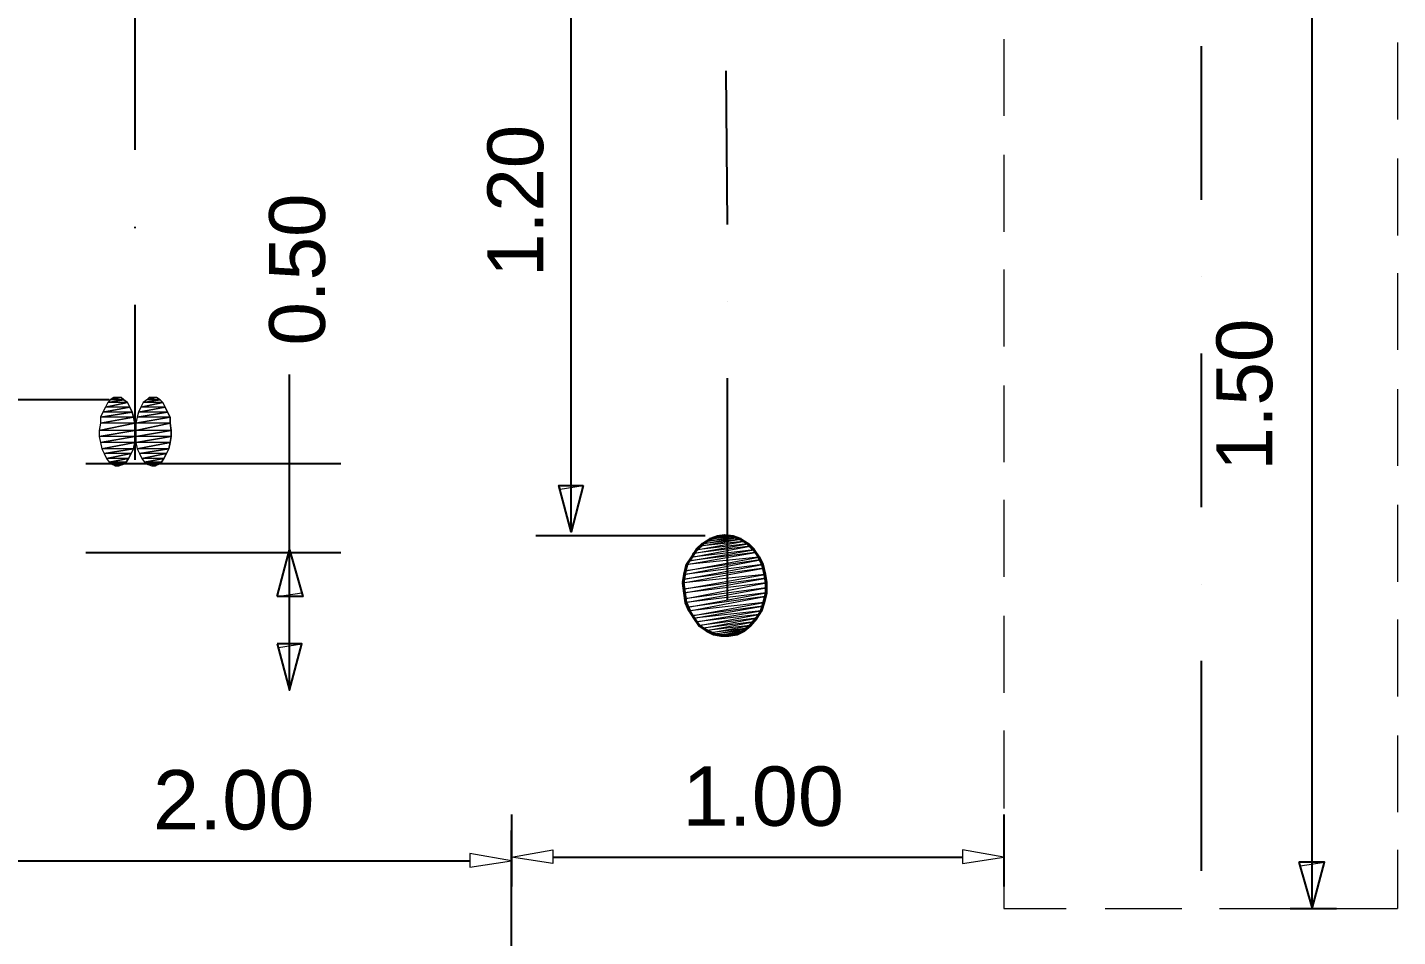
# Model space of a CAD drawing. Header units: inches. Extents: x 2 to 859, y 1 to 607.
# Drawn here: x 197.2 to 270.3, y 372.2 to 420.7 of the extents above; entities that cross this region are included whole.
import ezdxf

# ---------------------------------------------------------------- set-up
doc = ezdxf.new("R2010")
doc.units = ezdxf.units.IN
doc.header["$MEASUREMENT"] = 0
doc.layers.add('PDF_Geometry', color=7, linetype='Continuous', true_color=0x00b8b8)
doc.layers.add('PDF_Text', color=7, linetype='Continuous')
doc.styles.add('PDF Arial', font='arial.ttf')

msp = doc.modelspace()

# ---------------------------------------------------------------- linework, layer by layer
at = {"layer": 'PDF_Geometry', "color": 7, "lineweight": 25}
for points in [[(226.202, 393.799), (226.202, 440.3)], [(265.744, 373.703), (265.744, 433.666)], [(202.919, 422.35), (202.919, 414.155)], [(259.825, 419.683), (259.825, 411.489)], [(202.919, 410.058), (202.919, 409.993)], [(259.825, 407.391), (259.825, 407.391)], [(202.919, 405.896), (202.919, 397.636)], [(259.825, 403.294), (259.825, 395.1)], [(201.553, 400.823), (193.099, 400.823)], [(226.852, 396.27), (226.202, 393.799), (225.551, 396.27), (226.852, 396.27)], [(224.316, 393.604), (233.356, 393.604)], [(259.825, 391.002), (259.825, 391.002)], [(259.825, 386.905), (259.825, 375.719)], [(223.015, 378.711), (223.015, 374.874)], [(249.289, 378.711), (249.289, 374.874)], [(223.015, 370.451), (223.015, 377.865)], [(195.375, 376.239), (220.804, 376.239)], [(225.226, 376.434), (247.078, 376.434)], [(265.028, 376.174), (265.744, 373.703), (266.394, 376.174), (265.028, 376.174)], [(264.573, 373.703), (267.044, 373.703)]]:
    msp.add_lwpolyline(points, dxfattribs=at)
at = {"layer": 'PDF_Geometry', "color": 30, "lineweight": 20}
for points in [[(249.289, 420.073), (249.289, 415.976)], [(270.296, 419.878), (270.296, 415.781)], [(249.289, 413.895), (249.289, 409.798)], [(270.296, 413.7), (270.296, 409.603)], [(249.289, 407.782), (249.289, 403.684)], [(270.296, 407.587), (270.296, 403.489)], [(249.289, 401.603), (249.289, 397.506)], [(270.296, 401.408), (270.296, 397.311)], [(249.289, 395.49), (249.289, 391.393)], [(270.296, 395.23), (270.296, 391.133)], [(249.289, 389.312), (249.289, 385.214)], [(270.296, 389.116), (270.296, 385.019)], [(249.289, 383.198), (249.289, 379.036)], [(270.296, 382.938), (270.296, 378.841)], [(249.289, 377.02), (249.289, 373.703)], [(270.296, 376.825), (270.296, 373.703)], [(249.289, 373.703), (252.606, 373.703)], [(254.687, 373.703), (258.785, 373.703)], [(260.801, 373.703), (264.898, 373.703)], [(266.979, 373.703), (270.296, 373.703)]]:
    msp.add_lwpolyline(points, dxfattribs=at)
at = {"layer": 'PDF_Geometry', "color": 202, "lineweight": 25, "true_color": 0x8a00b8}
for points in [[(234.461, 418.383), (234.526, 410.188)], [(234.526, 406.091), (234.526, 406.091)], [(234.526, 401.994), (234.526, 390.157)]]:
    msp.add_lwpolyline(points, dxfattribs=at)
at = {"layer": 'PDF_Geometry', "color": 1, "lineweight": 25}
for points in [[(211.178, 385.344), (211.178, 402.189)], [(200.318, 397.441), (213.91, 397.441)], [(200.318, 392.693), (213.91, 392.693)], [(210.528, 390.352), (211.178, 392.824), (211.894, 390.352), (210.528, 390.352)], [(210.528, 387.816), (211.178, 385.344), (211.829, 387.816), (210.528, 387.816)]]:
    msp.add_lwpolyline(points, dxfattribs=at)
at = {"layer": 'PDF_Geometry', "color": 1, "lineweight": 20}
for points in [[(202.008, 400.953), (201.813, 400.953), (201.618, 400.823), (201.488, 400.693), (201.358, 400.433), (201.228, 400.173), (201.098, 399.912), (201.098, 399.587), (201.033, 399.197), (201.033, 398.872), (201.098, 398.547), (201.163, 398.221), (201.293, 397.961), (201.423, 397.701), (201.553, 397.506), (201.748, 397.376), (201.878, 397.311), (202.073, 397.311), (202.269, 397.376), (202.464, 397.506), (202.594, 397.701), (202.724, 397.961), (202.854, 398.221), (202.919, 398.547), (202.919, 398.872), (202.919, 399.197), (202.919, 399.587), (202.854, 399.912), (202.789, 400.173), (202.659, 400.433), (202.529, 400.693), (202.334, 400.823), (202.204, 400.953), (202.008, 400.953)], [(203.894, 400.953), (203.699, 400.953), (203.569, 400.823), (203.374, 400.693), (203.244, 400.433), (203.114, 400.173), (203.049, 399.912), (202.984, 399.587), (202.984, 399.197), (202.984, 398.872), (202.984, 398.547), (203.049, 398.221), (203.179, 397.961), (203.309, 397.701), (203.439, 397.506), (203.634, 397.376), (203.829, 397.311), (204.025, 397.311), (204.155, 397.376), (204.35, 397.506), (204.48, 397.701), (204.61, 397.961), (204.74, 398.221), (204.805, 398.547), (204.87, 398.872), (204.87, 399.197), (204.805, 399.587), (204.805, 399.912), (204.675, 400.173), (204.545, 400.433), (204.415, 400.693), (204.285, 400.823), (204.09, 400.953), (203.894, 400.953)]]:
    msp.add_lwpolyline(points, dxfattribs=at)
at = {"layer": 'PDF_Geometry', "color": 1, "lineweight": 0}
for points in [[(202.529, 400.693), (202.529, 400.693), (201.358, 400.433), (202.529, 400.693)], [(202.529, 400.693), (201.358, 400.433), (202.529, 400.693)], [(201.358, 400.433), (202.529, 400.693), (201.488, 400.693), (201.358, 400.433)], [(202.659, 400.433), (201.358, 400.433), (202.529, 400.693), (202.659, 400.433)], [(202.334, 400.823), (202.334, 400.823), (201.488, 400.693), (202.334, 400.823)], [(202.334, 400.823), (201.488, 400.693), (202.334, 400.823)], [(201.488, 400.693), (202.334, 400.823), (201.618, 400.823), (201.488, 400.693)], [(202.529, 400.693), (201.488, 400.693), (202.334, 400.823), (202.529, 400.693)], [(202.204, 400.953), (202.204, 400.953), (201.618, 400.823), (202.204, 400.953)], [(202.204, 400.953), (201.618, 400.823), (202.204, 400.953)], [(201.618, 400.823), (202.204, 400.953), (201.813, 400.953), (201.618, 400.823)], [(202.334, 400.823), (201.618, 400.823), (202.204, 400.953), (202.334, 400.823)], [(201.813, 400.953), (202.008, 400.953), (202.008, 400.953), (201.813, 400.953)], [(202.204, 400.953), (201.813, 400.953), (202.008, 400.953), (202.204, 400.953)], [(204.415, 400.693), (204.415, 400.693), (203.244, 400.433), (204.415, 400.693)], [(204.415, 400.693), (203.244, 400.433), (204.415, 400.693)], [(203.244, 400.433), (204.415, 400.693), (203.374, 400.693), (203.244, 400.433)], [(204.545, 400.433), (203.244, 400.433), (204.415, 400.693), (204.545, 400.433)], [(204.285, 400.823), (204.285, 400.823), (203.374, 400.693), (204.285, 400.823)], [(204.285, 400.823), (203.374, 400.693), (204.285, 400.823)], [(203.374, 400.693), (204.285, 400.823), (203.569, 400.823), (203.374, 400.693)], [(204.415, 400.693), (203.374, 400.693), (204.285, 400.823), (204.415, 400.693)], [(204.09, 400.953), (204.09, 400.953), (203.569, 400.823), (204.09, 400.953)], [(204.09, 400.953), (203.569, 400.823), (204.09, 400.953)], [(203.569, 400.823), (204.09, 400.953), (203.699, 400.953), (203.569, 400.823)], [(204.285, 400.823), (203.569, 400.823), (204.09, 400.953), (204.285, 400.823)], [(203.699, 400.953), (203.894, 400.953), (203.894, 400.953), (203.699, 400.953)], [(204.09, 400.953), (203.699, 400.953), (203.894, 400.953), (204.09, 400.953)], [(202.789, 400.173), (202.789, 400.173), (201.098, 399.912), (202.789, 400.173)], [(202.789, 400.173), (201.098, 399.912), (202.789, 400.173)], [(201.098, 399.912), (202.789, 400.173), (201.228, 400.173), (201.098, 399.912)], [(202.854, 399.912), (201.098, 399.912), (202.789, 400.173), (202.854, 399.912)], [(202.854, 399.912), (202.854, 399.912), (201.098, 399.587), (202.854, 399.912)], [(202.854, 399.912), (201.098, 399.587), (202.854, 399.912)], [(201.098, 399.587), (202.854, 399.912), (201.098, 399.912), (201.098, 399.587)], [(202.919, 399.587), (201.098, 399.587), (202.854, 399.912), (202.919, 399.587)], [(202.659, 400.433), (202.659, 400.433), (201.228, 400.173), (202.659, 400.433)], [(202.659, 400.433), (201.228, 400.173), (202.659, 400.433)], [(201.228, 400.173), (202.659, 400.433), (201.358, 400.433), (201.228, 400.173)], [(202.789, 400.173), (201.228, 400.173), (202.659, 400.433), (202.789, 400.173)], [(204.805, 399.912), (204.805, 399.912), (202.984, 399.587), (204.805, 399.912)], [(204.805, 399.912), (202.984, 399.587), (204.805, 399.912)], [(202.984, 399.587), (204.805, 399.912), (203.049, 399.912), (202.984, 399.587)], [(204.805, 399.587), (202.984, 399.587), (204.805, 399.912), (204.805, 399.587)], [(204.675, 400.173), (204.675, 400.173), (203.049, 399.912), (204.675, 400.173)], [(204.675, 400.173), (203.049, 399.912), (204.675, 400.173)], [(203.049, 399.912), (204.675, 400.173), (203.114, 400.173), (203.049, 399.912)], [(204.805, 399.912), (203.049, 399.912), (204.675, 400.173), (204.805, 399.912)], [(204.545, 400.433), (204.545, 400.433), (203.114, 400.173), (204.545, 400.433)], [(204.545, 400.433), (203.114, 400.173), (204.545, 400.433)], [(203.114, 400.173), (204.545, 400.433), (203.244, 400.433), (203.114, 400.173)], [(204.675, 400.173), (203.114, 400.173), (204.545, 400.433), (204.675, 400.173)], [(202.919, 399.587), (202.919, 399.587), (201.033, 399.197), (202.919, 399.587)], [(202.919, 399.587), (201.033, 399.197), (202.919, 399.587)], [(201.033, 399.197), (202.919, 399.587), (201.098, 399.587), (201.033, 399.197)], [(202.919, 399.197), (201.033, 399.197), (202.919, 399.587), (202.919, 399.197)], [(202.919, 399.197), (202.919, 399.197), (201.033, 398.872), (202.919, 399.197)], [(202.919, 399.197), (201.033, 398.872), (202.919, 399.197)], [(201.033, 398.872), (202.919, 399.197), (201.033, 399.197), (201.033, 398.872)], [(202.919, 398.872), (201.033, 398.872), (202.919, 399.197), (202.919, 398.872)], [(204.805, 399.587), (204.805, 399.587), (202.984, 399.197), (204.805, 399.587)], [(204.805, 399.587), (202.984, 399.197), (204.805, 399.587)], [(202.984, 399.197), (204.805, 399.587), (202.984, 399.587), (202.984, 399.197)], [(204.87, 399.197), (202.984, 399.197), (204.805, 399.587), (204.87, 399.197)], [(204.87, 399.197), (204.87, 399.197), (202.984, 398.872), (204.87, 399.197)], [(204.87, 399.197), (202.984, 398.872), (204.87, 399.197)], [(202.984, 398.872), (204.87, 399.197), (202.984, 399.197), (202.984, 398.872)], [(204.87, 398.872), (202.984, 398.872), (204.87, 399.197), (204.87, 398.872)], [(201.098, 398.547), (202.919, 398.872), (201.033, 398.872), (201.098, 398.547)], [(202.919, 398.872), (202.919, 398.872), (201.098, 398.547), (202.919, 398.872)], [(202.919, 398.872), (201.098, 398.547), (202.919, 398.872)], [(202.919, 398.547), (201.098, 398.547), (202.919, 398.872), (202.919, 398.547)], [(201.163, 398.221), (202.919, 398.547), (201.098, 398.547), (201.163, 398.221)], [(202.919, 398.547), (202.919, 398.547), (201.163, 398.221), (202.919, 398.547)], [(202.919, 398.547), (201.163, 398.221), (202.919, 398.547)], [(202.854, 398.221), (201.163, 398.221), (202.919, 398.547), (202.854, 398.221)], [(204.87, 398.872), (204.87, 398.872), (202.984, 398.547), (204.87, 398.872)], [(204.87, 398.872), (202.984, 398.547), (204.87, 398.872)], [(202.984, 398.547), (204.87, 398.872), (202.984, 398.872), (202.984, 398.547)], [(204.805, 398.547), (202.984, 398.547), (204.87, 398.872), (204.805, 398.547)], [(203.049, 398.221), (204.805, 398.547), (202.984, 398.547), (203.049, 398.221)], [(204.805, 398.547), (204.805, 398.547), (203.049, 398.221), (204.805, 398.547)], [(204.805, 398.547), (203.049, 398.221), (204.805, 398.547)], [(204.74, 398.221), (203.049, 398.221), (204.805, 398.547), (204.74, 398.221)], [(201.293, 397.961), (202.854, 398.221), (201.163, 398.221), (201.293, 397.961)], [(202.854, 398.221), (202.854, 398.221), (201.293, 397.961), (202.854, 398.221)], [(202.854, 398.221), (201.293, 397.961), (202.854, 398.221)], [(202.724, 397.961), (201.293, 397.961), (202.854, 398.221), (202.724, 397.961)], [(201.423, 397.701), (202.724, 397.961), (201.293, 397.961), (201.423, 397.701)], [(202.724, 397.961), (202.724, 397.961), (201.423, 397.701), (202.724, 397.961)], [(202.724, 397.961), (201.423, 397.701), (202.724, 397.961)], [(202.594, 397.701), (201.423, 397.701), (202.724, 397.961), (202.594, 397.701)], [(201.553, 397.506), (202.594, 397.701), (201.423, 397.701), (201.553, 397.506)], [(202.594, 397.701), (202.594, 397.701), (201.553, 397.506), (202.594, 397.701)], [(202.594, 397.701), (201.553, 397.506), (202.594, 397.701)], [(202.464, 397.506), (201.553, 397.506), (202.594, 397.701), (202.464, 397.506)], [(203.179, 397.961), (204.74, 398.221), (203.049, 398.221), (203.179, 397.961)], [(204.74, 398.221), (204.74, 398.221), (203.179, 397.961), (204.74, 398.221)], [(204.74, 398.221), (203.179, 397.961), (204.74, 398.221)], [(204.61, 397.961), (203.179, 397.961), (204.74, 398.221), (204.61, 397.961)], [(203.309, 397.701), (204.61, 397.961), (203.179, 397.961), (203.309, 397.701)], [(204.61, 397.961), (204.61, 397.961), (203.309, 397.701), (204.61, 397.961)], [(204.61, 397.961), (203.309, 397.701), (204.61, 397.961)], [(204.48, 397.701), (203.309, 397.701), (204.61, 397.961), (204.48, 397.701)], [(203.439, 397.506), (204.48, 397.701), (203.309, 397.701), (203.439, 397.506)], [(204.48, 397.701), (204.48, 397.701), (203.439, 397.506), (204.48, 397.701)], [(204.48, 397.701), (203.439, 397.506), (204.48, 397.701)], [(204.35, 397.506), (203.439, 397.506), (204.48, 397.701), (204.35, 397.506)], [(201.748, 397.376), (202.464, 397.506), (201.553, 397.506), (201.748, 397.376)], [(202.464, 397.506), (202.464, 397.506), (201.748, 397.376), (202.464, 397.506)], [(202.464, 397.506), (201.748, 397.376), (202.464, 397.506)], [(202.269, 397.376), (201.748, 397.376), (202.464, 397.506), (202.269, 397.376)], [(201.878, 397.311), (202.269, 397.376), (201.748, 397.376), (201.878, 397.311)], [(202.073, 397.311), (201.878, 397.311), (202.269, 397.376), (202.073, 397.311)], [(201.878, 397.311), (202.269, 397.376), (202.269, 397.376), (201.878, 397.311)], [(202.269, 397.376), (202.269, 397.376), (201.878, 397.311), (202.269, 397.376)], [(203.634, 397.376), (204.35, 397.506), (203.439, 397.506), (203.634, 397.376)], [(204.35, 397.506), (204.35, 397.506), (203.634, 397.376), (204.35, 397.506)], [(204.35, 397.506), (203.634, 397.376), (204.35, 397.506)], [(204.155, 397.376), (203.634, 397.376), (204.35, 397.506), (204.155, 397.376)], [(203.829, 397.311), (204.155, 397.376), (203.634, 397.376), (203.829, 397.311)], [(204.025, 397.311), (203.829, 397.311), (204.155, 397.376), (204.025, 397.311)], [(203.829, 397.311), (204.155, 397.376), (204.155, 397.376), (203.829, 397.311)], [(204.155, 397.376), (204.155, 397.376), (203.829, 397.311), (204.155, 397.376)], [(211.178, 392.823), (210.528, 390.352), (211.829, 390.547), (211.178, 392.823)], [(210.528, 390.352), (211.829, 390.547), (211.894, 390.352), (210.528, 390.352)], [(210.528, 387.816), (210.593, 387.621), (211.829, 387.816), (210.528, 387.816)], [(210.593, 387.621), (211.829, 387.816), (211.178, 385.344), (210.593, 387.621)]]:
    msp.add_lwpolyline(points, dxfattribs=at)
at = {"layer": 'PDF_Geometry', "color": 3, "lineweight": 0}
for points in [[(225.551, 396.27), (225.616, 396.075), (226.852, 396.27), (225.551, 396.27)], [(225.616, 396.075), (226.852, 396.27), (226.202, 393.799), (225.616, 396.075)], [(265.028, 376.174), (265.093, 375.979), (266.394, 376.174), (265.028, 376.174)], [(265.093, 375.979), (266.394, 376.174), (265.744, 373.703), (265.093, 375.979)]]:
    msp.add_lwpolyline(points, dxfattribs=at)
at = {"layer": 'PDF_Geometry', "color": 202, "lineweight": 40, "true_color": 0x8a00b8}
msp.add_lwpolyline([(234.396, 393.604), (234.006, 393.539), (233.616, 393.409), (233.226, 393.149), (232.9, 392.823), (232.64, 392.433), (232.38, 392.043), (232.25, 391.523), (232.185, 391.067), (232.25, 390.547), (232.315, 390.027), (232.51, 389.572), (232.77, 389.181), (233.031, 388.791), (233.421, 388.531), (233.811, 388.336), (234.201, 388.271), (234.591, 388.271), (235.047, 388.336), (235.437, 388.531), (235.762, 388.791), (236.087, 389.181), (236.347, 389.572), (236.477, 390.027), (236.607, 390.547), (236.607, 391.067), (236.542, 391.523), (236.412, 392.043), (236.217, 392.433), (235.957, 392.823), (235.632, 393.149), (235.242, 393.409), (234.852, 393.539), (234.396, 393.604)], dxfattribs=at)
at = {"layer": 'PDF_Geometry', "color": 202, "lineweight": 0, "true_color": 0x8a00b8}
for points in [[(233.031, 393.019), (235.242, 393.409), (233.226, 393.149), (233.031, 393.019)], [(235.372, 393.279), (233.031, 393.019), (235.242, 393.409), (235.372, 393.279)], [(233.226, 393.149), (234.982, 393.474), (233.421, 393.279), (233.226, 393.149)], [(235.242, 393.409), (233.226, 393.149), (234.982, 393.474), (235.242, 393.409)], [(233.421, 393.279), (234.852, 393.539), (233.616, 393.409), (233.421, 393.279)], [(234.982, 393.474), (233.421, 393.279), (234.852, 393.539), (234.982, 393.474)], [(233.616, 393.409), (234.526, 393.539), (233.811, 393.474), (233.616, 393.409)], [(234.852, 393.539), (233.616, 393.409), (234.526, 393.539), (234.852, 393.539)], [(234.006, 393.539), (233.811, 393.474), (234.396, 393.604), (234.006, 393.539)], [(234.526, 393.539), (233.811, 393.474), (234.396, 393.604), (234.526, 393.539)], [(232.38, 392.043), (236.022, 392.693), (232.51, 392.238), (232.38, 392.043)], [(236.217, 392.433), (232.38, 392.043), (236.022, 392.693), (236.217, 392.433)], [(232.51, 392.238), (235.957, 392.823), (232.64, 392.433), (232.51, 392.238)], [(236.022, 392.693), (232.51, 392.238), (235.957, 392.823), (236.022, 392.693)], [(232.64, 392.433), (235.762, 393.019), (232.705, 392.628), (232.64, 392.433)], [(235.957, 392.823), (232.64, 392.433), (235.762, 393.019), (235.957, 392.823)], [(232.705, 392.628), (235.632, 393.149), (232.9, 392.823), (232.705, 392.628)], [(235.762, 393.019), (232.705, 392.628), (235.632, 393.149), (235.762, 393.019)], [(232.9, 392.823), (235.372, 393.279), (233.031, 393.019), (232.9, 392.823)], [(235.632, 393.149), (232.9, 392.823), (235.372, 393.279), (235.632, 393.149)], [(232.185, 391.067), (236.477, 391.848), (232.25, 391.263), (232.185, 391.067)], [(236.542, 391.523), (232.185, 391.068), (236.477, 391.848), (236.542, 391.523)], [(232.25, 391.523), (236.282, 392.303), (232.315, 391.718), (232.25, 391.523)], [(236.412, 392.043), (232.25, 391.523), (236.282, 392.303), (236.412, 392.043)], [(232.25, 391.263), (236.412, 392.043), (232.25, 391.523), (232.25, 391.263)], [(236.477, 391.848), (232.25, 391.263), (236.412, 392.043), (236.477, 391.848)], [(232.315, 391.718), (236.217, 392.433), (232.38, 392.043), (232.315, 391.718)], [(236.282, 392.303), (232.315, 391.718), (236.217, 392.433), (236.282, 392.303)], [(232.185, 390.742), (236.542, 391.523), (232.185, 391.068), (232.185, 390.742)], [(236.607, 391.328), (232.185, 390.742), (236.542, 391.523), (236.607, 391.328)], [(232.25, 390.547), (236.607, 391.328), (232.185, 390.742), (232.25, 390.547)], [(236.607, 391.068), (232.25, 390.547), (236.607, 391.328), (236.607, 391.068)], [(232.25, 390.222), (236.607, 391.068), (232.25, 390.547), (232.25, 390.222)], [(236.607, 390.807), (232.25, 390.222), (236.607, 391.068), (236.607, 390.807)], [(232.315, 390.027), (236.607, 390.807), (232.25, 390.222), (232.315, 390.027)], [(236.607, 390.547), (232.315, 390.027), (236.607, 390.807), (236.607, 390.547)], [(232.445, 389.767), (236.607, 390.547), (232.315, 390.027), (232.445, 389.767)], [(236.542, 390.352), (232.445, 389.767), (236.607, 390.547), (236.542, 390.352)], [(232.51, 389.572), (236.542, 390.352), (232.445, 389.767), (232.51, 389.572)], [(236.477, 390.027), (232.51, 389.572), (236.542, 390.352), (236.477, 390.027)], [(232.64, 389.312), (236.477, 390.027), (232.51, 389.572), (232.64, 389.312)], [(236.412, 389.832), (232.64, 389.312), (236.477, 390.027), (236.412, 389.832)], [(232.77, 389.181), (236.412, 389.832), (232.64, 389.312), (232.77, 389.181)], [(236.347, 389.572), (232.77, 389.182), (236.412, 389.832), (236.347, 389.572)], [(232.9, 388.986), (236.347, 389.572), (232.77, 389.182), (232.9, 388.986)], [(236.217, 389.377), (232.9, 388.986), (236.347, 389.572), (236.217, 389.377)], [(233.031, 388.791), (236.217, 389.377), (232.9, 388.986), (233.031, 388.791)], [(236.087, 389.182), (233.031, 388.791), (236.217, 389.377), (236.087, 389.182)], [(233.226, 388.661), (236.087, 389.182), (233.031, 388.791), (233.226, 388.661)], [(235.957, 388.986), (233.226, 388.661), (236.087, 389.182), (235.957, 388.986)], [(233.421, 388.531), (235.957, 388.986), (233.226, 388.661), (233.421, 388.531)], [(235.762, 388.791), (233.421, 388.531), (235.957, 388.986), (235.762, 388.791)], [(233.616, 388.401), (235.762, 388.791), (233.421, 388.531), (233.616, 388.401)], [(235.632, 388.661), (233.616, 388.401), (235.762, 388.791), (235.632, 388.661)], [(233.811, 388.336), (235.632, 388.661), (233.616, 388.401), (233.811, 388.336)], [(235.437, 388.531), (233.811, 388.336), (235.632, 388.661), (235.437, 388.531)], [(234.071, 388.271), (235.437, 388.531), (233.811, 388.336), (234.071, 388.271)], [(235.242, 388.466), (234.071, 388.271), (235.437, 388.531), (235.242, 388.466)], [(234.201, 388.271), (235.242, 388.466), (234.071, 388.271), (234.201, 388.271)], [(234.201, 388.271), (235.242, 388.466), (235.047, 388.336), (234.201, 388.271)], [(234.201, 388.271), (234.526, 388.271), (235.047, 388.336), (234.201, 388.271)], [(234.526, 388.271), (235.047, 388.336), (234.591, 388.271), (234.526, 388.271)]]:
    msp.add_lwpolyline(points, dxfattribs=at)
at = {"layer": 'PDF_Geometry', "color": 7, "lineweight": 0}
for points in [[(220.804, 376.63), (220.804, 375.914), (223.015, 376.239), (220.804, 376.63)], [(225.226, 376.825), (225.226, 376.109), (223.015, 376.434), (225.226, 376.825)], [(247.078, 376.825), (247.078, 376.109), (249.289, 376.434), (247.078, 376.825)]]:
    msp.add_lwpolyline(points, dxfattribs=at)

# ---------------------------------------------------------------- texts
at = {"layer": 'PDF_Text', "char_height": 2.97945, "attachment_point": 7, "rotation": 90, "style": 'PDF Arial'}
for s, insert in [('\\W1.001125;1.20', (224.757, 407.39)), ('\\W1.001125;1.50', (263.648, 397.049))]:
    msp.add_mtext(s, dxfattribs=dict(at, insert=insert))
at = {"layer": 'PDF_Text', "color": 1, "insert": (213.115, 403.727), "char_height": 2.97945, "attachment_point": 7, "rotation": 90, "style": 'PDF Arial'}
msp.add_mtext('\\W1.001136;0.50', dxfattribs=at)
at = {"layer": 'PDF_Text', "char_height": 3.16567, "attachment_point": 7, "style": 'PDF Arial'}
for s, insert in [('\\W1.000887;2.00', (203.896, 377.876)), ('\\W1.001125;1.00', (232.146, 378.071))]:
    msp.add_mtext(s, dxfattribs=dict(at, insert=insert))

doc.saveas('drawing.dxf')
